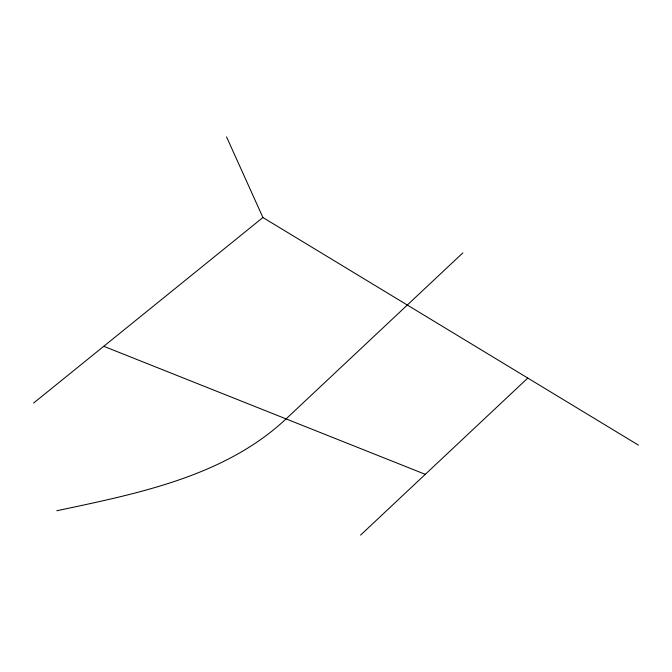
<?xml version="1.0" encoding="UTF-8"?>
<svg xmlns="http://www.w3.org/2000/svg" width="672" height="672" viewBox="0 0 672 672"><rect width="100%" height="100%" fill="white"/><g stroke="black" fill="none" stroke-linecap="round" stroke-linejoin="round"><path stroke-width="1.01" d="M462.857 252.874L286.079 418.9C224.288 476.801 136.87 493.66 56.809 510.762M360.578 535.114L527.789 378.067M33.6 403.057L262.92 217.518L638.4 445.108M103.757 346.29L425.292 474.34M226.548 136.886L262.92 217.518"/></g></svg>
